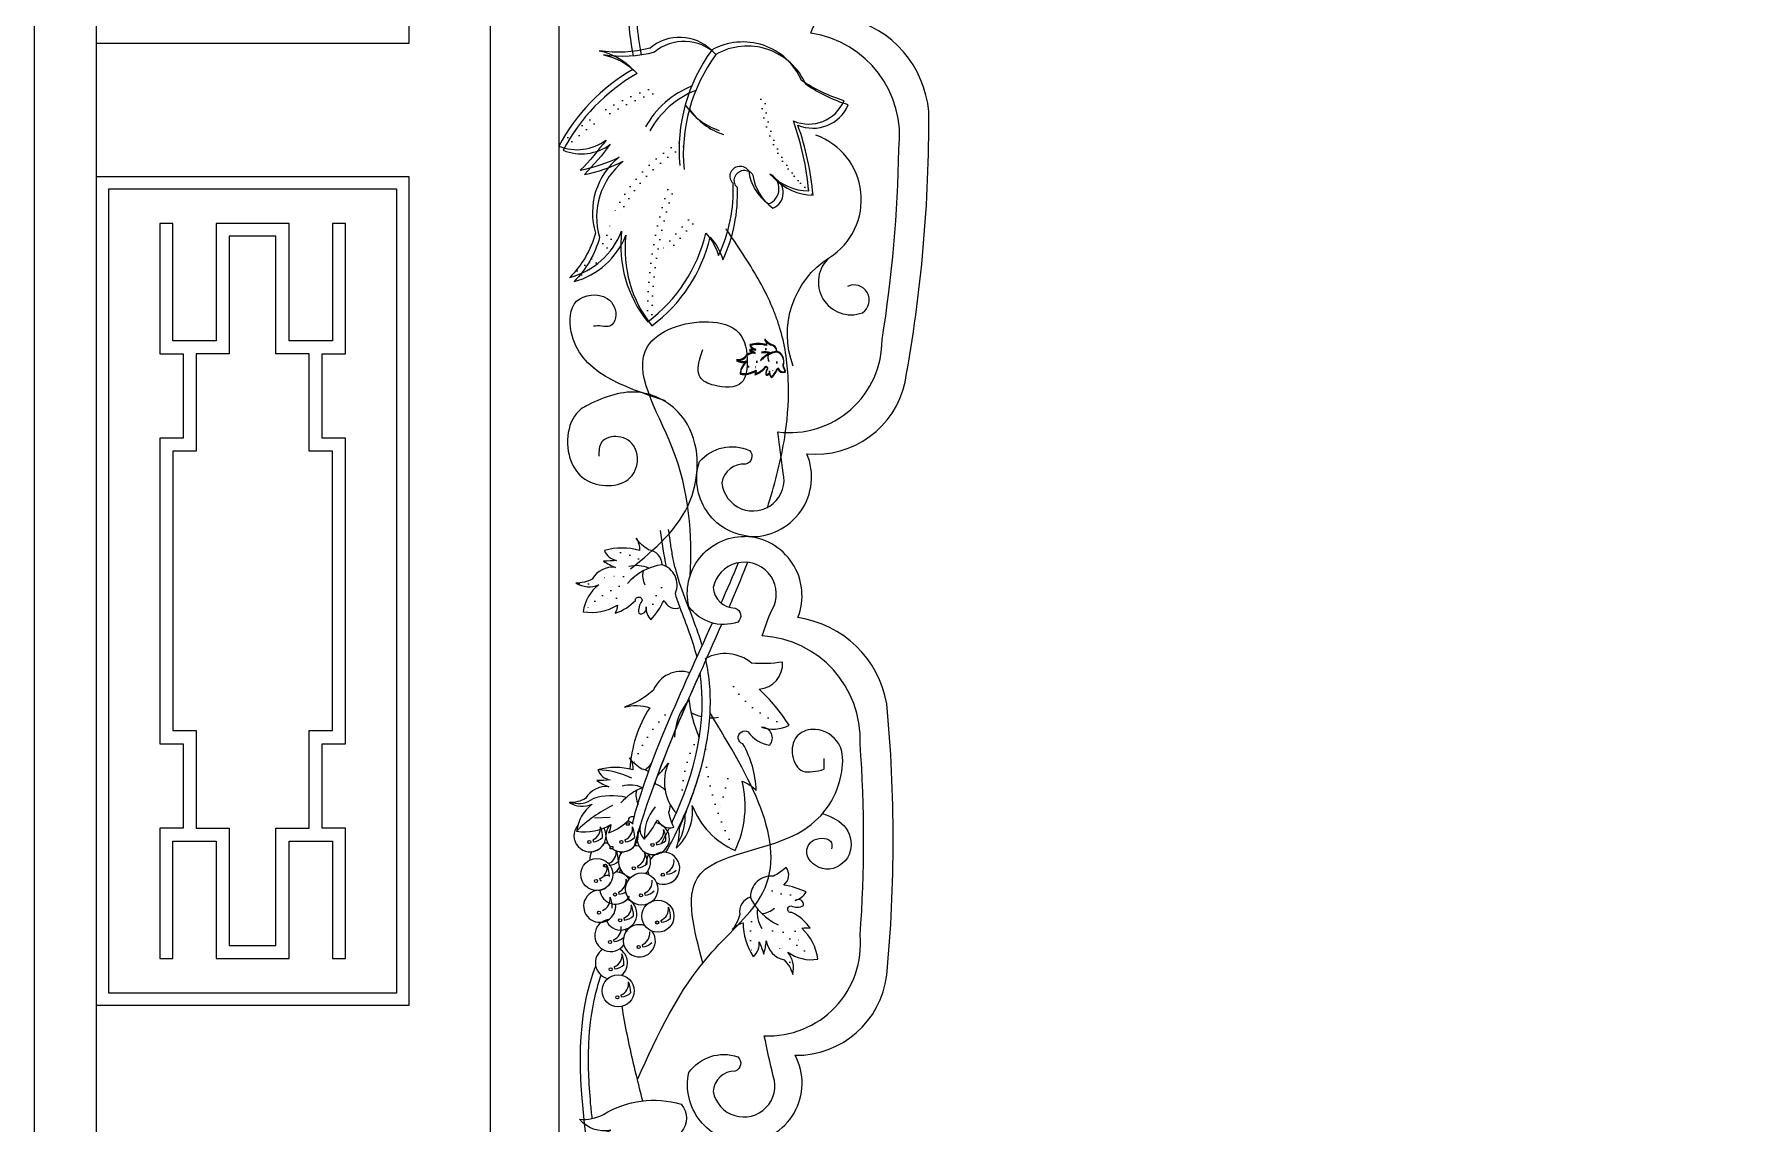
# Model space of a CAD drawing. Extents: x 4107 to 6907, y 781 to 4481.
# Drawn here: x 4107 to 5479, y 1873 to 2748 of the extents above; entities that cross this region are included whole.
import ezdxf

# ---------------------------------------------------------------- set-up
doc = ezdxf.new("R2010")
doc.units = 0
doc.header["$LTSCALE"] = 60
doc.header["$MEASUREMENT"] = 0
doc.linetypes.add('DOT2', pattern=[0.125, 0, -0.125])
for name, color, linetype in [('3', 3, 'CONTINUOUS'), ('4', 4, 'CONTINUOUS'), ('7', 7, 'CONTINUOUS')]:
    doc.layers.add(name, color=color, linetype=linetype)

msp = doc.modelspace()

# ---------------------------------------------------------------- hatches: boundary and pattern name
at = {"layer": '3'}
h = msp.add_hatch(dxfattribs=at)
h.set_pattern_fill('ANGLE', color=256, scale=1.305361, style=0)
h.set_pattern_definition([(360, (3085.91, 1680.747), (4e-15, 9.11795), [6.631235, -2.486713]), (90, (3085.91, 1680.747), (-9.11795, 5e-15), [6.631235, -2.486713])])
h.paths.add_polyline_path([(4553.4, 2099.4, 1), (4550.9, 2099.4, 1)])
h = msp.add_hatch(dxfattribs=at)
h.set_pattern_fill('ANGLE', color=256, scale=1.305361, style=0)
h.set_pattern_definition([(360, (3111.655, 1680.747), (4e-15, 9.11795), [6.631235, -2.486713]), (90, (3111.655, 1680.747), (-9.11795, 5e-15), [6.631235, -2.486713])])
h.paths.add_polyline_path([(4579.1, 2099.4, 1), (4576.6, 2099.4, 1)])
h = msp.add_hatch(dxfattribs=at)
h.set_pattern_fill('ANGLE', color=256, scale=1.305361, style=0)
h.set_pattern_definition([(360, (3136.684, 1678.453), (4e-15, 9.11795), [6.631235, -2.486713]), (90, (3136.684, 1678.453), (-9.11795, 5e-15), [6.631235, -2.486713])])
h.paths.add_polyline_path([(4604.1, 2097.1, 1), (4601.6, 2097.1, 1)])
h = msp.add_hatch(dxfattribs=at)
h.set_pattern_fill('ANGLE', color=256, scale=1.305361, style=0)
h.set_pattern_definition([(360, (3098.633, 1661.8), (4e-15, 9.11795), [6.631235, -2.486713]), (90, (3098.633, 1661.8), (-9.11795, 5e-15), [6.631235, -2.486713])])
h.paths.add_polyline_path([(4566.1, 2080.4, 1), (4563.6, 2080.4, 1)])
h = msp.add_hatch(dxfattribs=at)
h.set_pattern_fill('ANGLE', color=256, scale=1.305361, style=0)
h.set_pattern_definition([(360, (3121.686, 1659.806), (4e-15, 9.11795), [6.631235, -2.486713]), (90, (3121.686, 1659.806), (-9.11795, 5e-15), [6.631235, -2.486713])])
h.paths.add_polyline_path([(4589.1, 2078.4, 1), (4586.6, 2078.4, 1)])
h = msp.add_hatch(dxfattribs=at)
h.set_pattern_fill('ANGLE', color=256, scale=1.305361, style=0)
h.set_pattern_definition([(360, (3145.01, 1654.605), (4e-15, 9.11795), [6.631235, -2.486713]), (90, (3145.01, 1654.605), (-9.11795, 5e-15), [6.631235, -2.486713])])
h.paths.add_polyline_path([(4612.5, 2073.2, 1), (4610, 2073.2, 1)])
h = msp.add_hatch(dxfattribs=at)
h.set_pattern_fill('ANGLE', color=256, scale=1.305361, style=0)
h.set_pattern_definition([(360, (3091.427, 1649.627), (4e-15, 9.11795), [6.631235, -2.486713]), (90, (3091.427, 1649.627), (-9.11795, 5e-15), [6.631235, -2.486713])])
h.paths.add_polyline_path([(4558.9, 2068.2, 1), (4556.4, 2068.2, 1)])
h = msp.add_hatch(dxfattribs=at)
h.set_pattern_fill('ANGLE', color=256, scale=1.305361, style=0)
h.set_pattern_definition([(360, (3106.474, 1638.718), (4e-15, 9.11795), [6.631235, -2.486713]), (90, (3106.474, 1638.718), (-9.11795, 5e-15), [6.631235, -2.486713])])
h.paths.add_polyline_path([(4573.9, 2057.3, 1), (4571.4, 2057.3, 1)])
h = msp.add_hatch(dxfattribs=at)
h.set_pattern_fill('ANGLE', color=256, scale=1.305361, style=0)
h.set_pattern_definition([(360, (3127.396, 1637.9425), (4e-15, 9.11795), [6.631235, -2.486713]), (90, (3127.396, 1637.9425), (-9.11795, 5e-15), [6.631235, -2.486713])])
h.paths.add_polyline_path([(4594.8, 2056.6, 1), (4592.3, 2056.6, 1)])
h = msp.add_hatch(dxfattribs=at)
h.set_pattern_fill('ANGLE', color=256, scale=1.305361, style=0)
h.set_pattern_definition([(360, (3093.722, 1624.087), (4e-15, 9.11795), [6.631235, -2.486713]), (90, (3093.722, 1624.087), (-9.11795, 5e-15), [6.631235, -2.486713])])
h.paths.add_polyline_path([(4561.2, 2042.7, 1), (4558.7, 2042.7, 1)])
h = msp.add_hatch(dxfattribs=at)
h.set_pattern_fill('ANGLE', color=256, scale=1.305361, style=0)
h.set_pattern_definition([(360, (3110.745, 1617.941), (4e-15, 9.11795), [6.631235, -2.486713]), (90, (3110.745, 1617.941), (-9.11795, 5e-15), [6.631235, -2.486713])])
h.paths.add_polyline_path([(4578.2, 2036.6, 1), (4575.7, 2036.6, 1)])
h = msp.add_hatch(dxfattribs=at)
h.set_pattern_fill('ANGLE', color=256, scale=1.305361, style=0)
h.set_pattern_definition([(360, (3140.452, 1616.143), (4e-15, 9.11795), [6.631235, -2.486713]), (90, (3140.452, 1616.143), (-9.11795, 5e-15), [6.631235, -2.486713])])
h.paths.add_polyline_path([(4607.9, 2034.8, 1), (4605.4, 2034.8, 1)])
h = msp.add_hatch(dxfattribs=at)
h.set_pattern_fill('ANGLE', color=256, scale=1.305361, style=0)
h.set_pattern_definition([(360, (3102.621, 1600.587), (4e-15, 9.11795), [6.631235, -2.486713]), (90, (3102.621, 1600.587), (-9.11795, 5e-15), [6.631235, -2.486713])])
h.paths.add_polyline_path([(4570.1, 2019.2, 1), (4567.6, 2019.2, 1)])
h = msp.add_hatch(dxfattribs=at)
h.set_pattern_fill('ANGLE', color=256, scale=1.305361, style=0)
h.set_pattern_definition([(360, (3125.47, 1596.462), (4e-15, 9.11795), [6.631235, -2.486713]), (90, (3125.47, 1596.462), (-9.11795, 5e-15), [6.631235, -2.486713])])
h.paths.add_polyline_path([(4592.9, 2015.1, 1), (4590.4, 2015.1, 1)])
h = msp.add_hatch(dxfattribs=at)
h.set_pattern_fill('ANGLE', color=256, scale=1.305361, style=0)
h.set_pattern_definition([(360, (3103.143, 1578.7295), (4e-15, 9.11795), [6.631235, -2.486713]), (90, (3103.143, 1578.7295), (-9.11795, 5e-15), [6.631235, -2.486713])])
h.paths.add_polyline_path([(4570.6, 1997.3, 1), (4568.1, 1997.3, 1)])
h = msp.add_hatch(dxfattribs=at)
h.set_pattern_fill('ANGLE', color=256, scale=1.305361, style=0)
h.set_pattern_definition([(360, (3108.5, 1556.2), (4e-15, 9.11795), [6.631235, -2.486713]), (90, (3108.5, 1556.2), (-9.11795, 5e-15), [6.631235, -2.486713])])
h.paths.add_polyline_path([(4575.9, 1974.8, 1), (4573.4, 1974.8, 1)])

# ---------------------------------------------------------------- linework, layer by layer
at = {"layer": '3', "linetype": 'DOT2'}
for p, q in [((4631.8, 2599.1), (4606.6, 2570.7)), ((4635.2, 2595.8), (4610, 2567.4)), ((4685.7, 2481), (4679.8, 2480.7)), ((4685.7, 2480.3), (4679.8, 2480)), ((4574.1, 2295.3), (4561.6, 2294.8)), ((4663.4, 2150.4), (4657.3, 2126.2)), ((4717.4, 2028), (4721.5, 2016.2))]:
    msp.add_line(p, q, dxfattribs=at)
at = {"layer": '3'}
for p, q in [((4568.8, 2119.2), (4556.4, 2118.6)), ((4555, 2101.1), (4555.4, 2099.6)), ((4580.7, 2101.1), (4581.1, 2099.6)), ((4605.7, 2098.8), (4606.1, 2097.3)), ((4567.7, 2082.2), (4568.1, 2080.7)), ((4590.7, 2080.2), (4591.1, 2078.7)), ((4614.1, 2075), (4614.5, 2073.5)), ((4560.5, 2070), (4560.9, 2068.5)), ((4575.5, 2059.1), (4575.9, 2057.6)), ((4596.4, 2058.3), (4596.8, 2056.8)), ((4579.8, 2038.3), (4580.2, 2036.8)), ((4609.5, 2036.5), (4609.9, 2035)), ((4571.7, 2021), (4572.1, 2019.5)), ((4594.5, 2016.8), (4594.9, 2015.3)), ((4572.2, 1999.1), (4572.6, 1997.6)), ((4577.5, 1976.6), (4578, 1975.1))]:
    msp.add_line(p, q, dxfattribs=at)
for points in [[(4680.1, 2344.9, -0.473789), (4640.5, 2404.9, -0.330959), (4680.7, 2413.9, -0.600598), (4677.5, 2402.8, 0.397649), (4658.6, 2387.9, 1.069441), (4707.8, 2395.9, -0.01029), (4703.5, 2428.8, 0.453682), (4787.1, 2502.8, 0.036671), (4800.5, 2655.7, 0.409372), (4729.9, 2748.9, -0.049889), (4741.3, 2772.1, 1.088849), (4693.9, 2791.1, 0.397649), (4709.9, 2773.1, -0.600598), (4711.1, 2761.7, -0.330959), (4673.1, 2777.5, -0.48343), (4722.5, 2829.8, -0.48343)], [(4728.2, 2622.2, 0.062935), (4716, 2678.4, 0.413829), (4756.6, 2694.6, -0.069488), (4722.5, 2710.9, 0.446434), (4650.3, 2735.2, 0.384165), (4601, 2736.9, -0.105553), (4560.2, 2734.8, -0.150517), (4587.2, 2719.8, 0.143109), (4527.7, 2658.2, 0.263895), (4565.6, 2663.1, -0.03396), (4544.9, 2638.8, 0.062821), (4576, 2649.3, 0.303058), (4557, 2588.3, -0.130881), (4536.4, 2552.7, 0.237341), (4578.1, 2590, 0.201616), (4599, 2517.2, 0.176966), (4645.7, 2588.4, -0.109857), (4655.9, 2570.3, 0.120189), (4667.6, 2628.2)], [(4731.7, 2618.9, 0.062935), (4719.5, 2675.1, 0.413829), (4760, 2691.3, -0.069488), (4726, 2707.6, 0.446434), (4653.8, 2731.9, 0.384165), (4604.4, 2733.6, -0.105553), (4563.6, 2731.5, -0.150517), (4590.6, 2716.5, 0.143109), (4531.1, 2654.9, 0.263895), (4569, 2659.7, -0.03396), (4548.3, 2635.4, 0.062821), (4579.4, 2646, 0.303058), (4560.4, 2585, -0.130881), (4539.9, 2549.4, 0.237341), (4581.5, 2586.7, 0.201616), (4602.4, 2513.9, 0.176966), (4649.1, 2585.1, -0.109857), (4659.3, 2567, 0.120189), (4671, 2624.9)], [(4667.6, 2628.2, -1.132636), (4680.1, 2638.3, 0.212415), (4696, 2611.8, 0.655701), (4697, 2635.8, 0.197167), (4728.2, 2622.2)], [(4671, 2624.9, -1.132636), (4683.5, 2635, 0.212415), (4699.4, 2608.5, 0.655701), (4700.5, 2632.5, 0.197167), (4731.7, 2618.9)], [(4698.5, 2472.8, 0.062935), (4703.4, 2480.2, 0.413829), (4709.6, 2477.4, -0.069488), (4707.7, 2482.9, 0.446434), (4702.7, 2493.5, 0.384165), (4697.6, 2499.1, -0.105553), (4693, 2503.4, -0.150517), (4694.3, 2498.8, 0.143109), (4681.1, 2498.8, 0.263895), (4685.7, 2495.2, -0.03396), (4680.8, 2494.8, 0.062821), (4685.3, 2492.5, 0.303058), (4676.5, 2488.1, -0.130881), (4670.3, 2486.6, 0.237341), (4678.9, 2486, 0.201616), (4673.1, 2475.9, 0.176966), (4686, 2478.3, -0.109857), (4685.1, 2475.3, 0.120189), (4692.7, 2480.2)], [(4698.5, 2472.1, 0.062935), (4703.4, 2479.4, 0.413829), (4709.6, 2476.7, -0.069488), (4707.7, 2482.2, 0.446434), (4702.7, 2492.8, 0.384165), (4697.6, 2498.4, -0.105553), (4693, 2502.7, -0.150517), (4694.3, 2498.1, 0.143109), (4681.1, 2498.1, 0.263895), (4685.7, 2494.4, -0.03396), (4680.8, 2494.1, 0.062821), (4685.3, 2491.8, 0.303058), (4676.5, 2487.4, -0.130881), (4670.3, 2485.8, 0.237341), (4678.9, 2485.2, 0.201616), (4673.1, 2475.1, 0.176966), (4686, 2477.6, -0.109857), (4685.1, 2474.5, 0.120189), (4692.7, 2479.4)], [(4692.7, 2480.2, -1.132636), (4695.2, 2479.8, 0.212415), (4693.9, 2475.3, 0.655701), (4696.7, 2477.7, 0.197167), (4698.5, 2472.8)], [(4692.7, 2479.4, -1.132636), (4695.2, 2479.1, 0.212415), (4693.9, 2474.5, 0.655701), (4696.7, 2477, 0.197167), (4698.5, 2472.1)], [(4601.6, 2277.8, 0.062935), (4612.1, 2293.5, 0.413829), (4625.2, 2287.7, -0.069488), (4621.3, 2299.4, 0.446434), (4610.5, 2322.1, 0.384165), (4599.7, 2334.1, -0.105553), (4589.8, 2343.3, -0.150517), (4592.5, 2333.5, 0.143109), (4564.3, 2333.5, 0.263895), (4574.1, 2325.6, -0.03396), (4563.6, 2325, 0.062821), (4573.2, 2320, 0.303058), (4554.5, 2310.6, -0.130881), (4541.4, 2307.3, 0.237341), (4559.7, 2306, 0.201616), (4547.3, 2284.4, 0.176966), (4574.8, 2289.6, -0.109857), (4572.8, 2283.1, 0.120189), (4589.2, 2293.5)], [(4676.7, 1858.2, -0.473789), (4632, 1914.4, -0.330959), (4671.3, 1927, -0.600598), (4669.1, 1915.6, 0.397649), (4651.6, 1899.1, 1.069441), (4699.8, 1911.4, -0.01029), (4692.6, 1943.8, 0.453682), (4769.5, 2024.7, 0.036671), (4769.5, 2178.2, 0.409372), (4691, 2264.9, -0.049889), (4700.4, 2289.1, 1.088849), (4651.6, 2303.9, 0.397649), (4669.1, 2287.3, -0.600598), (4671.3, 2276, -0.330959), (4632, 2288.5, -0.48343), (4676.7, 2344.9, -0.48343)], [(4589.2, 2293.5, -1.132636), (4594.4, 2292.9, 0.212415), (4591.8, 2283.1, 0.655701), (4597.7, 2288.3, 0.197167), (4601.6, 2277.8)], [(4712.6, 2193.2, 0.062935), (4688.4, 2222.2, 0.413829), (4707.2, 2244, -0.069488), (4682.4, 2243.2, 0.3001), (4645.5, 2246.9)], [(4632.9, 2235.4, 0.384165), (4603.6, 2221.5, -0.105553), (4580.4, 2207.8, -0.150517), (4600.7, 2207.3, 0.131377), (4584.8, 2157.9)], [(4675.4, 2178.3, -1.132636), (4679.6, 2187.9, 0.212415), (4696.9, 2177.3, 0.655701), (4690.3, 2191.6, 0.197167), (4712.6, 2193.2)], [(4624.2, 2111.7, -0.083626), (4621.8, 2094.4, 0.237341), (4634.8, 2128.8, 0.201616), (4669.1, 2092.7, 0.176966), (4674.7, 2148.4, -0.109857), (4686.1, 2140.9, 0.120189), (4675.4, 2178.3)], [(4599.7, 2156, 0.119246), (4594.4, 2157.9, -0.105553), (4584.5, 2167.1, -0.150517), (4587.2, 2157.3, 0.143109), (4559, 2157.3, 0.263895), (4568.8, 2149.4, -0.03396), (4558.3, 2148.8, 0.062821), (4567.9, 2143.8, 0.303058), (4549.2, 2134.4, -0.130881), (4536.1, 2131.1, 0.237341), (4554.4, 2129.8, 0.201616), (4542, 2108.2, 0.176966), (4569.5, 2113.4, -0.109857), (4567.5, 2106.9, 0.120189), (4583.9, 2117.4)], [(4596.6, 2157.5, 0.075018), (4602.2, 2162.6)], [(4606.8, 2152.7, 0.038719), (4615.6, 2162.8, 0.292146), (4622, 2122.5)], [(4613, 2141, 0.139483), (4605.2, 2145.9, 0.043531), (4605.1, 2148)], [(4596.3, 2101.7, 0.062935), (4606.8, 2117.4, 0.413829), (4619.9, 2111.5, -0.069488), (4616, 2123.3, 0.089616), (4617.3, 2129.1)], [(4583.9, 2117.4, -0.617754), (4588.1, 2119.5)], [(4591, 2107.4, 0.203825), (4592.9, 2112, 0.242692), (4596.3, 2101.7)], [(4591.5, 2107.9, -0.170901), (4591.2, 2106.2)], [(4726.3, 2059.4, 0.062935), (4708.2, 2064.9, 0.413829), (4710.1, 2079.1, -0.069488), (4699.9, 2072, 0.446434), (4681.4, 2055.2, 0.384165), (4672.9, 2041.3, -0.105553), (4667, 2029.3, -0.150517), (4675.6, 2034.6, 0.143109), (4683.7, 2007.6, 0.263895), (4688.4, 2019.3, -0.03396), (4692.1, 2009.4, 0.062821), (4694.1, 2020, 0.303058), (4708.5, 2004.8, -0.130881), (4715.4, 1993.2, 0.237341), (4711.4, 2011.1, 0.201616), (4735.6, 2005.4, 0.176966), (4722.7, 2030.3, -0.109857), (4729.5, 2030.3, 0.120189), (4714.8, 2042.9)], [(4714.8, 2042.9, -1.132636), (4713.9, 2048.1, 0.212415), (4724.1, 2048.4, 0.655701), (4717.4, 2052.6, 0.197167), (4726.3, 2059.4)], [(4534.6, 1833.9, -0.169711), (4569.4, 1868.2, -0.287598), (4544.4, 1876.9, 0.148695), (4563.6, 1880.7, -0.213872), (4625.9, 1888.9, -0.373398), (4625.9, 1866.5, -0.545181), (4622.6, 1816.3)]]:
    msp.add_lwpolyline(points, format="xyb", dxfattribs=at)
for points in [[(4166.6, 1978.2), (4166.6, 2623.8), (4397.4, 2623.8), (4397.4, 1978.2)], [(4582, 2114.8), (4584.1, 2114.8), (4584.1, 2112.9), (4582, 2112.9)], [(4568.9, 2095.8), (4571.1, 2095.8), (4571.1, 2093.9), (4568.9, 2093.9)]]:
    msp.add_lwpolyline(points, close=True, dxfattribs=at)
for points in [[(4207.4, 2596.2), (4207.4, 2491.4), (4226.2, 2491.4), (4226.2, 2423.7), (4207.4, 2423.7), (4207.4, 2178.4), (4226.2, 2178.4), (4226.2, 2110.7), (4207.4, 2110.7), (4207.4, 2005.9), (4217.9, 2005.9), (4217.9, 2100.2), (4252.7, 2100.2), (4252.7, 2005.9), (4311.2, 2005.9), (4311.2, 2100.2), (4346.1, 2100.2), (4346.1, 2005.9), (4356.5, 2005.9), (4356.5, 2110.7), (4337.8, 2110.7), (4337.8, 2178.4), (4356.5, 2178.4), (4356.5, 2423.7), (4337.8, 2423.7), (4337.8, 2491.4), (4356.5, 2491.4), (4356.5, 2596.2), (4346.1, 2596.2), (4346.1, 2501.8), (4311.2, 2501.8), (4311.2, 2596.2), (4252.7, 2596.2), (4252.7, 2501.8), (4217.9, 2501.8), (4217.9, 2596.2), (4207.4, 2596.2)], [(4346.1, 2413.2), (4327.3, 2413.2), (4327.3, 2491.4), (4300.7, 2491.4), (4300.7, 2585.8), (4263.2, 2585.8), (4263.2, 2491.4), (4236.6, 2491.4), (4236.6, 2413.2), (4217.9, 2413.2), (4217.9, 2188.9), (4236.6, 2188.9), (4236.6, 2110.7), (4263.2, 2110.7), (4263.2, 2016.3), (4300.7, 2016.3), (4300.7, 2110.7), (4327.3, 2110.7), (4327.3, 2188.9), (4346.1, 2188.9), (4346.1, 2413.2)]]:
    msp.add_lwpolyline(points, dxfattribs=at)
for centre, radius in [((4552.1, 2099.4), 1.25), ((4577.9, 2099.4), 1.25), ((4558.2, 2073.4), 12.9), ((4602.9, 2097.1), 1.25), ((4564.8, 2080.4), 1.25), ((4594.2, 2061.7), 12.9), ((4587.9, 2078.4), 1.25), ((4611.2, 2073.2), 1.25), ((4557.6, 2068.2), 1.25), ((4572.7, 2057.3), 1.25), ((4593.6, 2056.6), 1.25), ((4607.2, 2039.9), 12.9), ((4559.9, 2042.7), 1.25), ((4576.9, 2036.6), 1.25), ((4606.6, 2034.8), 1.25), ((4568.8, 2019.2), 1.25), ((4591.7, 2015.1), 1.25), ((4575.3, 1980), 12.9), ((4569.3, 1997.3), 1.25), ((4574.7, 1974.8), 1.25)]:
    msp.add_circle(centre, radius, dxfattribs=at)
for centre, radius, start, end in [((4759.8, 2655), 135.6, 143.7784, 185.1928), ((4763.2, 2651.7), 135.6, 143.7784, 185.1928), ((4660.8, 2638.9), 72.4, 111.5713, 151.2142), ((4664.2, 2635.6), 72.4, 111.5713, 151.2142), ((4673, 2721.2), 53.1, 214.1925, 251.6998), ((4676.4, 2717.9), 53.1, 214.1925, 251.6998), ((4705.5, 2472.8), 20.9, 97.8053, 139.2196), ((4705.5, 2472.1), 20.9, 97.8053, 139.2196), ((4693.2, 2482), 11.1, 65.5982, 105.241), ((4693.2, 2481.3), 11.1, 65.5982, 105.241), ((4703.6, 2489.5), 8.17, 168.2194, 205.7267), ((4703.6, 2488.8), 8.17, 168.2194, 205.7267), ((4616.6, 2277.9), 44.6, 97.8053, 139.2196), ((4590.2, 2297.6), 23.8, 65.5982, 105.241), ((4612.4, 2313.5), 17.5, 168.2194, 205.7267), ((4668.2, 2182.5), 47.6, 139.0527, 178.6956), ((4721, 2221.9), 89.2, 184.6531, 205.3842), ((4650.3, 2234.1), 34.9, 241.674, 256.7478), ((4650.3, 2234.1), 34.9, 267.4983, 279.1812), ((4721, 2221.9), 89.2, 212.0782, 212.6742), ((4558.5, 2096.2), 61.1, 62.9866, 89.5082), ((4611.3, 2101.7), 44.6, 110.9632, 139.2196), ((4584.9, 2121.4), 23.8, 65.5982, 105.241), ((4607.1, 2137.3), 17.5, 168.2194, 205.7267), ((4611.3, 2101.7), 44.6, 97.8053, 99.1109), ((4543.4, 2150.3), 19.9, 256.3412, 305.665), ((4616.6, 2033.7), 105.5, 115.7732, 135.0419), ((4570, 2092.6), 44.1, 74.5609, 109.9105), ((4633.1, 2103.9), 36.8, 139.8452, 183.414), ((4552.7, 2104.5), 12.9, 139.4527, 28.6754), ((4578.4, 2104.5), 12.9, 138.5978, 222.4169), ((4578.4, 2104.5), 12.9, 46.0988, 68.93), ((4603.5, 2102.2), 12.9, 147.4996, 80.7467), ((4589.3, 2119.4), 39.8, 329.7957, 4.1892), ((4551.1, 2110.4), 10, 292.4666, 7.5187), ((4554.6, 2111.2), 11.6, 273.7775, 315.0657), ((4542.6, 2103.4), 20.2, 358.8475, 24.1395), ((4578.4, 2104.5), 12.9, 235.2758, 13.0296), ((4576.9, 2110.4), 10, 292.4666, 7.5187), ((4580.3, 2111.2), 11.6, 273.7775, 315.0657), ((4568.4, 2103.4), 20.2, 358.8475, 24.1395), ((4601.9, 2108.1), 10, 292.4666, 7.5187), ((4605.4, 2108.9), 11.6, 273.7775, 315.0657), ((4593.4, 2101.1), 20.2, 358.8475, 24.1395), ((4565.4, 2085.6), 12.9, 151.447, 182.7057), ((4552.7, 2104.5), 12.9, 276.3174, 331.447), ((4565.4, 2085.6), 12.9, 82.2478, 96.3174), ((4563.8, 2091.4), 10, 292.4666, 7.5187), ((4555.3, 2084.5), 20.2, 358.8475, 24.1395), ((4588.5, 2083.6), 12.9, 141.1885, 256.0033), ((4578.4, 2104.5), 12.9, 262.2478, 321.1885), ((4565.4, 2085.6), 12.9, 21.0644, 28.7533), ((4588.5, 2083.6), 12.9, 72.8326, 90), ((4586.9, 2089.4), 10, 292.4666, 7.5187), ((4603.5, 2102.2), 12.9, 222.1242, 323.4902), ((4578.4, 2082.5), 20.2, 358.8475, 24.1395), ((4588.5, 2083.6), 12.9, 313.2682, 29.5445), ((4611.8, 2078.4), 12.9, 243.055, 145.5857), ((4610.2, 2084.2), 10, 292.4666, 7.5187), ((4556.6, 2079.3), 10, 292.4666, 7.5187), ((4565.4, 2085.6), 12.9, 264.8524, 283.0552), ((4573.3, 2062.5), 12.9, 127.5232, 132.9446), ((4548.1, 2072.3), 20.2, 358.8475, 24.1395), ((4567.3, 2092.3), 11.6, 273.7775, 315.0657), ((4565.4, 2085.6), 12.9, 296.0461, 329.0509), ((4565.4, 2085.6), 12.9, 296.0461, 329.0509), ((4573.3, 2062.5), 12.9, 33.4692, 90), ((4590.4, 2090.3), 11.6, 273.7775, 315.0657), ((4611.8, 2078.4), 12.9, 189.2699, 203.7617), ((4611.8, 2078.4), 12.9, 276.3174, 331.447), ((4613.7, 2085.1), 11.6, 273.7775, 315.0657), ((4560.5, 2047.9), 12.9, 90, 7.8501), ((4558.2, 2073.4), 12.9, 276.3174, 331.447), ((4573.3, 2062.5), 12.9, 187.8469, 322.2871), ((4560.1, 2080.1), 11.6, 273.7775, 279.0694), ((4571.7, 2068.4), 10, 292.4666, 7.5187), ((4575.2, 2069.2), 11.6, 273.7775, 303.1353), ((4563.2, 2061.4), 20.2, 16.7024, 24.1395), ((4592.6, 2067.6), 10, 292.4666, 7.5187), ((4596.1, 2068.4), 11.6, 273.7775, 315.0657), ((4558.9, 2053.7), 10, 292.4666, 7.5187), ((4577.5, 2041.7), 12.9, 203.0112, 67.0901), ((4577.5, 2041.7), 12.9, 134.1435, 136.1434), ((4550.4, 2046.8), 20.2, 358.8475, 24.1395), ((4573.3, 2062.5), 12.9, 270, 330.3201), ((4576, 2047.6), 10, 292.4666, 7.5187), ((4567.4, 2040.6), 20.2, 358.8475, 24.1395), ((4605.7, 2045.8), 10, 292.4666, 7.5187), ((4597.2, 2038.8), 20.2, 358.8475, 24.1395), ((4721.9, 2073.7), 44.6, 204.5221, 245.9365), ((4710.7, 2042.7), 23.8, 172.315, 211.9579), ((4689, 2059.4), 17.5, 274.9363, 312.4435), ((4569.4, 2024.4), 12.9, 98.1704, 324.1661), ((4567.8, 2030.2), 10, 292.4666, 7.5187), ((4592.3, 2020.2), 12.9, 68.827, 36.6138), ((4579.4, 2048.4), 11.6, 273.7775, 315.0657), ((4609.1, 2046.6), 11.6, 273.7775, 315.0657), ((4571.3, 2031.1), 11.6, 273.7775, 315.0657), ((4569.4, 2024.4), 12.9, 15.3646, 23.0112), ((4590.7, 2026.1), 10, 292.4666, 7.5187), ((4594.2, 2026.9), 11.6, 273.7775, 315.0657), ((4569.9, 2002.5), 12.9, 123.2394, 257.4651), ((4568.4, 2008.4), 10, 292.4666, 7.5187), ((4569.9, 2002.5), 12.9, 309.2872, 59.4963), ((4559.8, 2001.4), 20.2, 358.8475, 24.1395), ((4571.8, 2009.2), 11.6, 273.7775, 315.0657), ((4573.7, 1985.8), 10, 292.4666, 7.5187), ((4577.2, 1986.7), 11.6, 273.7775, 315.0657), ((4565.2, 1978.9), 20.2, 358.8475, 24.1395)]:
    msp.add_arc(centre, radius, start, end, dxfattribs=at)
at = {"layer": '3', "linetype": 'DOT2'}
for centre, radius, start, end in [((4660.1, 2527.9), 185.8, 108.9597, 135.4814), ((4663.5, 2524.6), 185.8, 108.9597, 135.4814), ((4801.1, 2707.2), 111.9, 185.8183, 229.3871), ((4804.5, 2703.9), 111.9, 185.8183, 229.3871), ((4692.5, 2545.5), 134.2, 120.5341, 155.8837), ((4695.9, 2542.2), 134.2, 120.5341, 155.8837), ((4919.7, 2522.9), 320.8, 161.7464, 181.015), ((4923.2, 2519.5), 320.8, 161.7464, 181.015), ((4510, 2609.2), 60.5, 302.3143, 351.6381), ((4513.5, 2605.9), 60.5, 302.3143, 351.6381), ((4680.8, 2470.3), 28.6, 62.9866, 89.5082), ((4680.8, 2469.5), 28.6, 62.9866, 89.5082), ((4673.8, 2495.5), 9.31, 256.3412, 305.665), ((4673.8, 2494.8), 9.31, 256.3412, 305.665), ((4708, 2441), 49.4, 115.7732, 135.0419), ((4708, 2440.3), 49.4, 115.7732, 135.0419), ((4686.2, 2468.6), 20.7, 74.5609, 109.9105), ((4686.2, 2467.8), 20.7, 74.5609, 109.9105), ((4715.7, 2473.8), 17.2, 139.8452, 183.414), ((4715.7, 2473.1), 17.2, 139.8452, 183.414), ((4563.8, 2272.4), 61.1, 62.9866, 89.5082), ((4548.7, 2326.4), 19.9, 256.3412, 305.665), ((4575.3, 2268.8), 44.1, 74.5609, 109.9105), ((4621.9, 2209.9), 105.5, 115.7732, 135.0419), ((4638.3, 2280), 36.8, 139.8452, 183.414), ((4729.3, 2264.8), 73.6, 213.2998, 256.8685), ((4701.4, 2117.5), 122.1, 136.4411, 160.8413), ((4715, 2137.6), 88.3, 148.0155, 183.3651), ((4854.4, 2193.3), 210.9, 189.2278, 208.4964), ((4713.6, 2093.9), 36.8, 246.5621, 290.1308), ((4742.4, 2024.7), 61.1, 169.7034, 196.2251), ((4742.5, 2036.8), 44.1, 181.2778, 216.6274), ((4785.5, 2098.3), 105.5, 222.4901, 241.7587), ((4695, 1994.7), 19.9, 3.058, 52.3818)]:
    msp.add_arc(centre, radius, start, end, dxfattribs=at)
at = {"layer": '3'}
for points in [[(4587.6, 2730.6), (4583, 2754.6), (4581.8, 2779.6), (4584.7, 2803.1)], [(4680, 2344.6), (4680, 2344.7), (4680, 2344.8), (4680.1, 2344.8)], [(4686.9, 2343.9), (4686.9, 2344.1), (4687, 2344.2), (4687, 2344.3)], [(4658, 2291.3), (4662.8, 2302.2), (4667.5, 2313.2), (4671.9, 2324)], [(4586.8, 2114.3), (4599.6, 2165.4), (4626.2, 2220.3), (4651, 2275.4)], [(4564.6, 2098.4), (4564.6, 2098.8), (4564.6, 2099.1), (4564.5, 2099.5)], [(4610.1, 2098.3), (4612.3, 2102.5), (4614.5, 2106.6), (4616.5, 2110.8)], [(4597.4, 2081), (4598.2, 2084), (4599, 2087), (4599.8, 2089.9)], [(4564.5, 2071.9), (4564.5, 2072.2), (4564.5, 2072.5), (4564.5, 2072.7)], [(4564.7, 2079.2), (4564.7, 2080), (4564.7, 2080.8), (4564.7, 2081.7)], [(4576.5, 2075), (4576.7, 2075.8), (4576.9, 2076.7), (4577.1, 2077.6)]]:
    msp.add_open_spline(points, degree=3, dxfattribs=at)
for points, knots in [([(4594, 2731.4), (4592.5, 2739.7), (4591.3, 2748.2), (4589.3, 2771.4), (4589.3, 2786.3), (4591.2, 2802.5), (4591.4, 2804.3), (4591.7, 2806.2)], [1283.658675, 1283.658675, 1283.658675, 1283.658675, 1300.618128, 1300.618128, 1330.464558, 1330.464558, 1334.453523, 1334.453523, 1334.453523, 1334.453523]), ([(4695, 2367.7), (4695.8, 2369.9), (4696.4, 2372.1), (4702.6, 2392.4), (4706.9, 2410.1), (4711.6, 2442.3), (4712.5, 2456.8), (4711.2, 2485.3), (4709, 2499.2), (4703.9, 2516), (4702.8, 2519.1), (4700.5, 2525.3), (4699.3, 2528.3), (4695.3, 2537.4), (4692.3, 2543.4), (4681.6, 2562.6), (4672.9, 2575.7), (4663.2, 2589.9), (4662.5, 2590.8), (4661.9, 2591.7)], [976.809536, 976.809536, 976.809536, 976.809536, 982.078483, 982.078483, 1025.202954, 1025.202954, 1061.443315, 1061.443315, 1097.683676, 1097.683676, 1105.982718, 1105.982718, 1114.28176, 1114.28176, 1130.879844, 1130.879844, 1168.348261, 1168.348261, 1170.864866, 1170.864866, 1170.864866, 1170.864866]), ([(4664.4, 2288.1), (4665.3, 2290.2), (4666.2, 2292.4), (4671.4, 2304.5), (4675.5, 2314.4), (4679.3, 2324.2)], [914.596943, 914.596943, 914.596943, 914.596943, 919.631968, 919.631968, 942.550668, 942.550668, 942.550668, 942.550668]), ([(4588.4, 2096.4), (4591.4, 2107.5), (4594.9, 2118.6), (4608, 2157.4), (4619.4, 2185.1), (4640.2, 2233.3), (4649.5, 2253.9), (4658.4, 2274.3)], [769.567093, 769.567093, 769.567093, 769.567093, 794.738939, 794.738939, 857.185454, 857.185454, 904.003608, 904.003608, 904.003608, 904.003608]), ([(4595, 1891.6), (4594.4, 1894), (4593.8, 1896.3), (4589.5, 1913.9), (4585.8, 1929), (4581.1, 1952), (4579.7, 1959.7), (4578.5, 1967.5)], [611.618827, 611.618827, 611.618827, 611.618827, 617.162403, 617.162403, 652.456577, 652.456577, 670.605643, 670.605643, 670.605643, 670.605643])]:
    msp.add_open_spline(points, degree=3, knots=knots, dxfattribs=at)
at = {"layer": '4'}
msp.add_lwpolyline([(5506.7, 4480.5), (4106.7, 4480.5), (4106.7, 780.5), (4529.9, 780.5)], dxfattribs=at)
at = {"layer": '4', "linetype": 'BYBLOCK'}
for points in [[(4680.1, 2344.8, 0.555852), (4726.7, 2411.2, 0.381317), (4805.6, 2468.8, 0.046784), (4824.6, 2685.9, 0.323479), (4759.5, 2761, 0.520055), (4722.5, 2829.8)], [(4676.7, 1858.1, 0.555852), (4717.3, 1928.2, 0.381317), (4790.9, 1992.5, 0.046784), (4790.9, 2210.5, 0.323479), (4719.5, 2279.6, 0.520055), (4676.7, 2344.9)]]:
    msp.add_lwpolyline(points, format="xyb", dxfattribs=at)
at = {"layer": '7'}
msp.add_line((4156.6, 780.5), (4156.6, 4480.5), dxfattribs=at)
for points in [[(4472.6, 3499.4), (4472.6, 1127.1)], [(4527.6, 3444.1), (4527.6, 1127.1)]]:
    msp.add_lwpolyline(points, dxfattribs=at)
for points in [[(4156.6, 2740.6), (4156.6, 3406.2), (4407.4, 3406.2), (4407.4, 2740.6)], [(4156.6, 1968.2), (4156.6, 2633.8), (4407.4, 2633.8), (4407.4, 1968.2)]]:
    msp.add_lwpolyline(points, close=True, dxfattribs=at)
at = {"layer": '7', "linetype": 'BYBLOCK'}
for points in [[(4715.8, 2481.6, -0.356125), (4744.9, 2568.8, 0.624954), (4734, 2667, 0.624954)], [(4744.9, 2568.8, 0.831074), (4771.3, 2524.4, 0.940123), (4759.3, 2545.5)]]:
    msp.add_lwpolyline(points, format="xyb", dxfattribs=at)
at = {"layer": '7'}
for centre, radius, start, end in [((5697.1, 1747.2), 1163.3, 155.2028, 160.1725), ((4256.9, 2270.9), 401, 336.3597, 342.9152)]:
    msp.add_arc(centre, radius, start, end, dxfattribs=at)
for points in [[(4613.2, 2453.7), (4537.6, 2509.2), (4542, 2533.6), (4566.5, 2535.9), (4573.2, 2520.3), (4568.7, 2513.7), (4562, 2513.7), (4555.4, 2513.7)], [(4585.3, 2318.7), (4633.2, 2373.8), (4628.7, 2438.2), (4593.2, 2460.4), (4551.4, 2450.5), (4545.7, 2447.2), (4537.6, 2404.9), (4550.9, 2389.4), (4586.5, 2393.8), (4588.7, 2416), (4575.4, 2424.9), (4562, 2420.4), (4559.8, 2409.3)], [(4590.8, 1908.7), (4650.6, 2011), (4691.5, 2059), (4649.1, 2203.1)], [(4643.2, 2002.4), (4638.9, 2070.6), (4724.3, 2109.2), (4754.8, 2156), (4752.4, 2178.2), (4733.7, 2189.9), (4719.6, 2185.2), (4715, 2171.2), (4722, 2157.2), (4738.4, 2157.2), (4740.7, 2158.3), (4740.7, 2159.5), (4740.7, 2166.5)], [(4739.4, 2122.4), (4758.3, 2110.4), (4760.6, 2089.4), (4741.9, 2077.7), (4726.7, 2090.5), (4732.5, 2101.1), (4746.6, 2098.7), (4746.6, 2094)]]:
    msp.add_spline(points, degree=3, dxfattribs=at)
msp.add_open_spline([(4633.2, 2313), (4634.5, 2346.2), (4632.1, 2407.1), (4573.4, 2497.3), (4638.5, 2521.9), (4675.8, 2511.9), (4680.1, 2487.5), (4676.5, 2463.4), (4654.9, 2464.1), (4637.8, 2471.7), (4640, 2485.9), (4642.5, 2492.9), (4643.3, 2495)], degree=3, knots=[19.413564, 19.413564, 19.413564, 19.413564, 98.652366, 162.177334, 202.638968, 222.563699, 241.955101, 254.336747, 271.44653, 281.37084, 293.275093, 298.653482, 298.653482, 298.653482, 298.653482], dxfattribs=at)
at = {"layer": '7', "color": 3}
for points in [[(4614.2, 2320.5), (4611.9, 2330.1), (4610.6, 2339.8), (4609.4, 2349.6)], [(4638.6, 2248), (4635.2, 2261.4), (4630, 2274.4), (4625, 2287.6)]]:
    msp.add_open_spline(points, degree=3, dxfattribs=at)
for points, knots in [([(4642.8, 2257.3), (4642.7, 2257.5), (4642.6, 2257.8), (4641.1, 2262.9), (4639.4, 2267.6), (4634.8, 2280.3), (4631.7, 2288.1), (4625.9, 2303.7), (4623.2, 2311.4), (4620.8, 2320.8), (4620.4, 2322.4), (4619.7, 2325.8), (4619.3, 2327.6), (4618.4, 2332.7), (4617.8, 2336.2), (4616.8, 2343.3), (4616.3, 2346.9), (4615.8, 2350.5)], [890.208235, 890.208235, 890.208235, 890.208235, 890.843364, 890.843364, 902.087591, 902.087591, 921.266371, 921.266371, 940.44515, 940.44515, 944.615929, 944.615929, 948.786707, 948.786707, 957.128265, 957.128265, 965.463331, 965.463331, 965.463331, 965.463331]), ([(4613.7, 2091.1), (4617.6, 2098.3), (4621.4, 2105.7), (4631.3, 2126.8), (4636.7, 2141), (4645, 2170), (4647.8, 2184.7), (4649.9, 2214.3), (4649.2, 2229), (4646, 2244.6), (4645.8, 2245.7), (4645.5, 2246.9)], [763.84768, 763.84768, 763.84768, 763.84768, 781.845852, 781.845852, 814.430281, 814.430281, 847.014709, 847.014709, 879.599137, 879.599137, 882.263293, 882.263293, 882.263293, 882.263293]), ([(4618.4, 2114.8), (4618.7, 2115.4), (4636.6, 2153.6), (4647, 2196), (4641.1, 2235.1)], [780.900028, 780.900028, 780.900028, 780.900028, 782.376666, 874.101448, 874.101448, 874.101448, 874.101448]), ([(4550.6, 1855.5), (4544.2, 1903.6), (4540.6, 1952.6), (4556.4, 1997.5), (4557.3, 1999.9)], [566.051839, 566.051839, 566.051839, 566.051839, 675.325, 681.563415, 681.563415, 681.563415, 681.563415]), ([(4554.5, 1877.4), (4554.1, 1881.5), (4553.6, 1885.5), (4551.8, 1906), (4551.1, 1922.1), (4552.4, 1950.7), (4554, 1963.4), (4557.9, 1980.4), (4559.2, 1985), (4561, 1990.6), (4561.3, 1991.6), (4561.7, 1992.7)], [582.202961, 582.202961, 582.202961, 582.202961, 591.631503, 591.631503, 630.143478, 630.143478, 662.271927, 662.271927, 674.442983, 674.442983, 677.139926, 677.139926, 677.139926, 677.139926])]:
    msp.add_open_spline(points, degree=3, knots=knots, dxfattribs=at)

doc.saveas('drawing.dxf')
